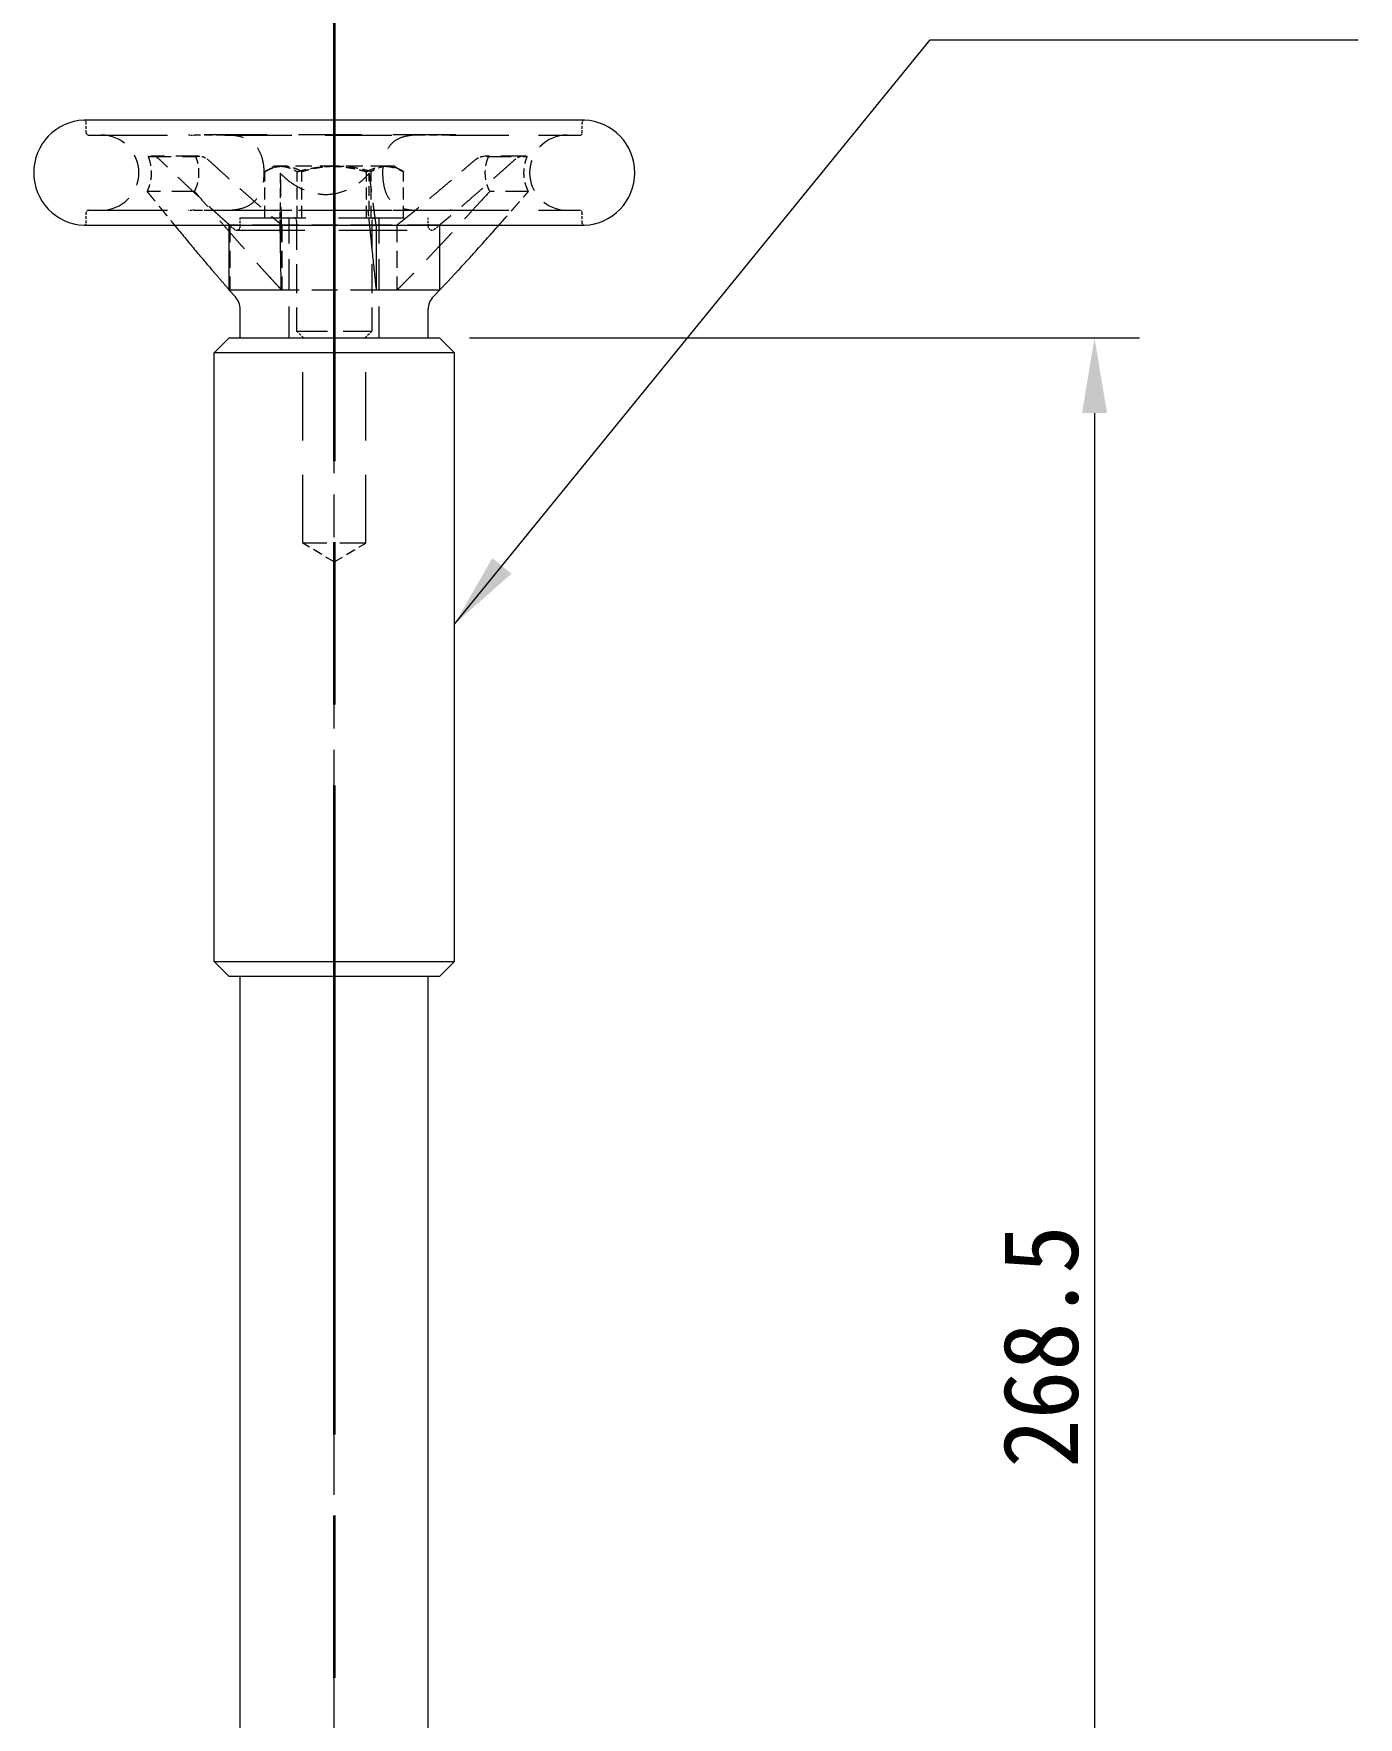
# Model space of a CAD drawing. Header units: millimetres. Extents: x -542 to 1656, y -836 to 1164.
# Drawn here: x 656.2 to 832.5, y 550.9 to 775 of the extents above; entities that cross this region are included whole.
import ezdxf

# ---------------------------------------------------------------- set-up
doc = ezdxf.new("R2010")
doc.units = ezdxf.units.MM
doc.header["$LTSCALE"] = 4
doc.linetypes.add('CHAIN', pattern=[0.3543, 0.2362, -0.0295, 0.0591, -0.0295])
doc.linetypes.add('HIDDEN', pattern=[9.525, 6.35, -3.175])
doc.layers.add('가는실선_A4', color=7, linetype='Continuous', lineweight=5)
doc.layers.add('굵은실선_A3', color=7, linetype='Continuous', lineweight=18)
for name, color, linetype, lineweight, true_color in [('가는실선중심선_A3', 1, 'Continuous', 5, 0xff0000), ('가는파선_A3', 7, 'HIDDEN', 13, 0x008000), ('굵은실선단면선_A3', 5, 'Continuous', 35, 0x0000ff)]:
    doc.layers.add(name, color=color, linetype=linetype, lineweight=lineweight, true_color=true_color)
doc.styles.add('치수문자_A3(2.5)', font='')
doc.styles.get('치수문자_A3(2.5)').set_extended_font_data('GulimChe')
doc.dimstyles.new('치수_A3(2.5)', dxfattribs={"dimscale": 4, "dimtxt": 2.5, "dimasz": 2.5, "dimexe": 1.5, "dimexo": 1, "dimgap": 0.5, "dimtad": 1, "dimtoh": 1, "dimdec": 1, "dimrnd": 1e-08, "dimdsep": 46, "dimtxsty": '치수문자_A3(2.5)', "dimcen": 0.09, "dimdle": 10, "dimclrd": 8, "dimclre": 8, "dimclrt": 7, "dimadec": 1, "dimazin": 2, "dimtfac": 0.8, "dimtmove": 0, "dimatfit": 3, "dimfxl": 1, "dimtolj": 1, "dimtzin": 0, "dimlwd": -1, "dimlwe": -1, "dimarcsym": 0})
doc.dimstyles.new('치수_A3(2.5)$7', dxfattribs={"dimscale": 4, "dimtxt": 2.5, "dimasz": 2.5, "dimexe": 1.5, "dimexo": 1, "dimgap": 0.5, "dimtad": 1, "dimtoh": 1, "dimdec": 1, "dimrnd": 1e-08, "dimdsep": 46, "dimtxsty": '치수문자_A3(2.5)', "dimcen": 0.09, "dimdle": 10, "dimclrd": 256, "dimclre": 8, "dimclrt": 7, "dimadec": 1, "dimazin": 2, "dimtfac": 0.8, "dimtmove": 0, "dimatfit": 3, "dimfxl": 1, "dimtolj": 1, "dimtzin": 0, "dimlwd": -1, "dimlwe": -1, "dimarcsym": 0})

# ---------------------------------------------------------------- blocks, each defined once
blk = doc.blocks.new('*D18')
at = {"layer": 'Defpoints', "color": 0, "transparency": 16777216}
for p in [(710.19, 734.48), (717.69, 465.98), (797.37, 465.98)]:
    blk.add_point(p, dxfattribs=at)
at = {"layer": '가는실선_A4', "color": 8, "transparency": 16777216}
for p, q in [((714.19, 734.48), (803.37, 734.48)), ((797.37, 724.48), (797.37, 475.98)), ((721.69, 465.98), (803.37, 465.98))]:
    blk.add_line(p, q, dxfattribs=at)
for points in [[(795.71, 724.48), (799.04, 724.48), (797.37, 734.48)], [(795.71, 475.98), (799.04, 475.98), (797.37, 465.98)]]:
    blk.add_solid(points, dxfattribs=at)
at = {"layer": '가는실선_A4', "color": 7, "transparency": 16777216, "insert": (790.25, 600.23), "char_height": 10, "attachment_point": 5, "rotation": 90, "style": '치수문자_A3(2.5)'}
blk.add_mtext('\\A1;268.5', dxfattribs=at)
blk = doc.blocks.new('2dTransSection0')
at = {"layer": '굵은실선단면선_A3', "linetype": 'CHAIN', "ltscale": 22.850067}
blk.add_line((174.048, 201.105), (174.048, 74.373), dxfattribs=at)

msp = doc.modelspace()

# ---------------------------------------------------------------- linework, layer by layer
at = {"layer": '가는실선중심선_A3', "linetype": 'CHAIN', "ltscale": 23.990969}
msp.add_line((696.19, 376.48), (696.19, 778.68), dxfattribs=at)
at = {"layer": '가는파선_A3', "ltscale": 0.01472}
for p, q in [((663.19, 761.76), (663.19, 763.19)), ((729.19, 761.76), (729.19, 763.19)), ((663.19, 749.76), (663.19, 751.2)), ((729.19, 749.76), (729.19, 751.2))]:
    msp.add_line(p, q, dxfattribs=at)
at = {"layer": '가는파선_A3', "ltscale": 0.414304}
for p, q in [((663.47, 761.48), (677.56, 761.48)), ((663.47, 751.48), (677.56, 751.48))]:
    msp.add_line(p, q, dxfattribs=at)
at = {"layer": '가는파선_A3', "ltscale": 0.3295}
for p, q in [((712.37, 761.53), (676.79, 761.53)), ((712.37, 751.43), (676.79, 751.43))]:
    msp.add_line(p, q, dxfattribs=at)
at = {"layer": '가는파선_A3', "ltscale": 0.042765}
for p, q in [((681.63, 761.48), (677.56, 761.48)), ((711.57, 761.48), (707.46, 761.48)), ((677.56, 751.48), (681.63, 751.48)), ((707.46, 751.48), (711.57, 751.48))]:
    msp.add_line(p, q, dxfattribs=at)
at = {"layer": '가는파선_A3', "ltscale": 0.350336}
for p, q in [((681.63, 761.48), (707.46, 761.48)), ((681.63, 751.48), (707.46, 751.48))]:
    msp.add_line(p, q, dxfattribs=at)
at = {"layer": '가는파선_A3', "ltscale": 0.309626}
for p, q in [((711.57, 761.48), (728.91, 761.48)), ((711.57, 751.48), (728.91, 751.48))]:
    msp.add_line(p, q, dxfattribs=at)
at = {"layer": '가는파선_A3', "ltscale": 0.119936}
for p, q in [((671.43, 758.62), (677.76, 758.62)), ((716.71, 758.62), (721.88, 758.62))]:
    msp.add_line(p, q, dxfattribs=at)
at = {"layer": '가는파선_A3', "ltscale": 0.120419}
for p, q in [((678.19, 758.68), (671.84, 758.68)), ((721.44, 758.68), (716.25, 758.68))]:
    msp.add_line(p, q, dxfattribs=at)
at = {"layer": '가는파선_A3', "ltscale": 0.0633}
for p, q in [((686.96, 750.48), (686.96, 756.61)), ((691.26, 750.48), (691.26, 756.61)), ((691.89, 750.48), (691.89, 756.61)), ((700.49, 750.48), (700.49, 756.61)), ((701.12, 750.48), (701.12, 756.61)), ((705.42, 750.48), (705.42, 756.61))]:
    msp.add_line(p, q, dxfattribs=at)
at = {"layer": '가는파선_A3', "ltscale": 0.012295}
for p, q in [((688.19, 757.33), (687.15, 756.73)), ((704.19, 757.33), (705.23, 756.73))]:
    msp.add_line(p, q, dxfattribs=at)
at = {"layer": '가는파선_A3', "ltscale": 0.046445}
msp.add_line((689.43, 757.33), (688.19, 757.33), dxfattribs=at)
at = {"layer": '가는파선_A3', "ltscale": 0.051343}
for p, q in [((689, 756.41), (689, 751.43)), ((700.86, 751.43), (700.86, 756.41))]:
    msp.add_line(p, q, dxfattribs=at)
at = {"layer": '가는파선_A3', "ltscale": 0.086469}
for p, q in [((696.51, 757.33), (689.43, 757.33)), ((703.27, 757.33), (696.51, 757.33))]:
    msp.add_line(p, q, dxfattribs=at)
at = {"layer": '가는파선_A3', "ltscale": 0.039923}
msp.add_line((704.19, 757.33), (703.27, 757.33), dxfattribs=at)
at = {"layer": '가는파선_A3', "ltscale": 0.11976}
for p, q in [((677.61, 753.99), (671.28, 753.99)), ((722.04, 753.99), (716.88, 753.99))]:
    msp.add_line(p, q, dxfattribs=at)
at = {"layer": '가는파선_A3', "ltscale": 0.150912}
msp.add_line((689.15, 749.5), (682.19, 749.5), dxfattribs=at)
at = {"layer": '가는파선_A3', "ltscale": 0.009025}
msp.add_line((682.87, 748.94), (682.19, 749.5), dxfattribs=at)
at = {"layer": '가는파선_A3', "ltscale": 3.54138e-05}
for p, q in [((682.19, 749.48), (682.19, 749.5)), ((701.77, 749.5), (701.77, 749.48)), ((710.19, 749.5), (710.19, 749.48))]:
    msp.add_line(p, q, dxfattribs=at)
at = {"layer": '가는파선_A3', "ltscale": 0.089463}
for p, q in [((682.28, 749.5), (682.28, 740.83)), ((689.15, 749.5), (689.15, 740.83)), ((689.23, 749.5), (689.23, 740.83)), ((704.52, 749.5), (704.52, 740.83))]:
    msp.add_line(p, q, dxfattribs=at)
at = {"layer": '가는파선_A3', "ltscale": 0.357311}
msp.add_line((683.19, 748.83), (709.19, 748.83), dxfattribs=at)
at = {"layer": '가는파선_A3', "ltscale": 0.343569}
msp.add_line((683.69, 750.48), (708.69, 750.48), dxfattribs=at)
at = {"layer": '가는파선_A3', "ltscale": 0.01182}
for p, q in [((683.69, 749.33), (683.69, 750.48)), ((708.69, 749.33), (708.69, 750.48))]:
    msp.add_line(p, q, dxfattribs=at)
at = {"layer": '가는파선_A3', "ltscale": 0.134504}
for p, q in [((701.77, 749.5), (689.23, 749.5)), ((701.77, 740.83), (689.23, 740.83))]:
    msp.add_line(p, q, dxfattribs=at)
at = {"layer": '가는파선_A3', "ltscale": 0.165234}
for p, q in [((690.19, 734.48), (690.19, 750.48)), ((702.19, 734.48), (702.19, 750.48))]:
    msp.add_line(p, q, dxfattribs=at)
at = {"layer": '가는파선_A3', "ltscale": 0.151591}
for p, q in [((691.19, 750.08), (691.19, 735.4)), ((701.19, 750.08), (701.19, 735.4))]:
    msp.add_line(p, q, dxfattribs=at)
at = {"layer": '가는파선_A3', "ltscale": 0.167319}
msp.add_line((710.19, 749.5), (701.77, 749.5), dxfattribs=at)
at = {"layer": '가는파선_A3', "ltscale": 0.010147}
msp.add_line((709.51, 748.94), (710.28, 749.57), dxfattribs=at)
at = {"layer": '가는파선_A3', "ltscale": 0.162216}
msp.add_line((691.19, 735.4), (701.19, 735.4), dxfattribs=at)
at = {"layer": '가는파선_A3', "ltscale": 0.013348}
for p, q in [((692.11, 734.48), (691.19, 735.4)), ((700.27, 734.48), (701.19, 735.4))]:
    msp.add_line(p, q, dxfattribs=at)
at = {"layer": '가는파선_A3', "ltscale": 0.358268}
for p, q in [((692, 707.18), (692, 734.48)), ((700.38, 707.18), (700.38, 734.48))]:
    msp.add_line(p, q, dxfattribs=at)
at = {"layer": '가는파선_A3', "ltscale": 0.135856}
msp.add_line((700.38, 707.18), (692, 707.18), dxfattribs=at)
at = {"layer": '가는파선_A3', "ltscale": 0.050387}
for q in [(692, 707.18), (700.38, 707.18)]:
    msp.add_line((696.19, 704.66), q, dxfattribs=at)
at = {"layer": '가는파선_A3', "ltscale": 0.004445}
for centre, start, end in [((662.91, 763.19), 0, 90), ((729.47, 763.19), 90, 180), ((663.47, 761.76), 180, 270), ((728.91, 761.76), 270, 0), ((663.47, 751.2), 90, 180), ((728.91, 751.2), 0, 90), ((662.91, 749.76), 270, 0), ((729.47, 749.76), 180, 270)]:
    msp.add_arc(centre, 0.28, start, end, dxfattribs=at)
at = {"layer": '가는파선_A3', "ltscale": 0.162216}
for centre, start, end in [((665.19, 756.48), 270, 90), ((727.19, 756.48), 90, 270)]:
    msp.add_arc(centre, 5, start, end, dxfattribs=at)
at = {"layer": '가는파선_A3', "ltscale": 0.003445}
for centre, start, end in [((683.19, 749.33), 230.6931, 270), ((709.19, 749.33), 270, 309.3069)]:
    msp.add_arc(centre, 0.5, start, end, dxfattribs=at)
at = {"layer": '가는파선_A3', "ltscale": 0.008016}
for centre, start, end in [((683.19, 749.33), 270, 0), ((709.19, 749.33), 180, 270)]:
    msp.add_arc(centre, 0.5, start, end, dxfattribs=at)
at = {"layer": '가는파선_A3', "ltscale": 0.006393}
for centre, start, end in [((690.79, 750.08), 0, 90), ((701.59, 750.08), 90, 180)]:
    msp.add_arc(centre, 0.4, start, end, dxfattribs=at)
at = {"layer": '가는파선_A3', "ltscale": 0.008607}
for points, knots in [([(676.79, 761.53), (676.96, 761.51), (677.13, 761.49), (677.39, 761.48), (677.47, 761.48), (677.56, 761.48)], [-0.70532778, -0.70532778, -0.70532778, -0.70532778, -0.66409177, -0.66409177, -0.64143132, -0.64143132, -0.64143132, -0.64143132]), ([(712.37, 751.43), (712.19, 751.45), (712.01, 751.46), (711.74, 751.48), (711.65, 751.48), (711.57, 751.48)], [-0.70532779, -0.70532779, -0.70532779, -0.70532779, -0.66409177, -0.66409177, -0.64143133, -0.64143133, -0.64143133, -0.64143133])]:
    msp.add_open_spline(points, degree=3, knots=knots, dxfattribs=at)
at = {"layer": '가는파선_A3', "ltscale": 0.185802}
for points, knots in [([(681.63, 751.48), (682.43, 751.48), (683.16, 751.55), (684.39, 751.88), (684.9, 752.12), (685.75, 752.81), (686.07, 753.23), (686.56, 754.25), (686.72, 754.82), (686.88, 756.04), (686.89, 756.67), (686.77, 757.88), (686.64, 758.44), (686.23, 759.45), (685.95, 759.88), (685.22, 760.62), (684.77, 760.9), (683.63, 761.32), (682.93, 761.44), (681.98, 761.48), (681.81, 761.48), (681.63, 761.48)], [-6.151856, -6.151856, -6.151856, -6.151856, -5.894008, -5.894008, -5.66732, -5.66732, -5.453285, -5.453285, -5.234245, -5.234245, -5.017044, -5.017044, -4.807906, -4.807906, -4.605127, -4.605127, -4.386948, -4.386948, -4.133196, -4.133196, -4.077087, -4.077087, -4.077087, -4.077087]), ([(707.46, 761.48), (707.46, 761.48), (707.45, 761.48), (706.65, 761.48), (705.93, 761.4), (704.78, 761.05), (704.31, 760.81), (703.56, 760.1), (703.29, 759.68), (702.87, 758.66), (702.74, 758.08), (702.61, 756.85), (702.61, 756.22), (702.72, 755.02), (702.83, 754.46), (703.19, 753.46), (703.44, 753.04), (704.1, 752.31), (704.53, 752.03), (705.6, 751.62), (706.27, 751.51), (707.18, 751.48), (707.32, 751.48), (707.46, 751.48)], [-2.741511, -2.741511, -2.741511, -2.741511, -2.739724, -2.739724, -2.476499, -2.476499, -2.25059, -2.25059, -2.0366, -2.0366, -1.817518, -1.817518, -1.600468, -1.600468, -1.391642, -1.391642, -1.188803, -1.188803, -0.969567, -0.969567, -0.7142, -0.7142, -0.666618, -0.666618, -0.666618, -0.666618])]:
    msp.add_open_spline(points, degree=3, knots=knots, dxfattribs=at)
at = {"layer": '가는파선_A3', "ltscale": 0.008607}
for points in [[(711.57, 761.48), (711.81, 761.48), (712.08, 761.5), (712.37, 761.53)], [(677.56, 751.48), (677.32, 751.48), (677.06, 751.46), (676.79, 751.43)]]:
    msp.add_open_spline(points, degree=3, dxfattribs=at)
at = {"layer": '가는파선_A3', "ltscale": 0.049835}
for points, knots in [([(671.43, 758.62), (671.46, 758.54), (671.5, 758.45), (671.62, 758.09), (671.7, 757.77), (671.81, 757.12), (671.84, 756.78), (671.84, 756.17), (671.81, 755.84), (671.7, 755.19), (671.62, 754.87), (671.46, 754.39), (671.38, 754.19), (671.28, 753.99)], [1.2895656, 1.2895656, 1.2895656, 1.2895656, 1.3169379, 1.3169379, 1.408545, 1.408545, 1.5001521, 1.5001521, 1.5917592, 1.5917592, 1.6833663, 1.6833663, 1.7469704, 1.7469704, 1.7469704, 1.7469704]), ([(677.61, 753.99), (677.71, 754.19), (677.79, 754.39), (677.97, 754.87), (678.05, 755.19), (678.17, 755.84), (678.19, 756.17), (678.19, 756.78), (678.17, 757.12), (678.05, 757.77), (677.97, 758.09), (677.83, 758.45), (677.8, 758.54), (677.76, 758.62)], [1.2533338, 1.2533338, 1.2533338, 1.2533338, 1.3169379, 1.3169379, 1.408545, 1.408545, 1.5001521, 1.5001521, 1.5917592, 1.5917592, 1.6833663, 1.6833663, 1.7107385, 1.7107385, 1.7107385, 1.7107385]), ([(716.71, 758.62), (716.67, 758.54), (716.64, 758.45), (716.49, 758.09), (716.4, 757.77), (716.28, 757.12), (716.25, 756.78), (716.25, 756.17), (716.28, 755.84), (716.4, 755.19), (716.49, 754.87), (716.68, 754.39), (716.77, 754.19), (716.88, 753.99)], [1.2895656, 1.2895656, 1.2895656, 1.2895656, 1.3169379, 1.3169379, 1.408545, 1.408545, 1.5001521, 1.5001521, 1.5917592, 1.5917592, 1.6833663, 1.6833663, 1.7469704, 1.7469704, 1.7469704, 1.7469704]), ([(722.04, 753.99), (721.94, 754.19), (721.85, 754.39), (721.67, 754.87), (721.58, 755.19), (721.47, 755.84), (721.44, 756.17), (721.44, 756.78), (721.47, 757.12), (721.58, 757.77), (721.67, 758.09), (721.81, 758.45), (721.84, 758.54), (721.88, 758.62)], [1.2533338, 1.2533338, 1.2533338, 1.2533338, 1.3169379, 1.3169379, 1.408545, 1.408545, 1.5001521, 1.5001521, 1.5917592, 1.5917592, 1.6833663, 1.6833663, 1.7107385, 1.7107385, 1.7107385, 1.7107385])]:
    msp.add_open_spline(points, degree=3, knots=knots, dxfattribs=at)
at = {"layer": '가는파선_A3', "ltscale": 0.021227}
for points, knots in [([(673.01, 758.18), (672.87, 758.32), (672.71, 758.43), (672.34, 758.61), (672.07, 758.68), (671.71, 758.68), (671.57, 758.66), (671.43, 758.62)], [-0.4779151, -0.4779151, -0.4779151, -0.4779151, -0.4168919, -0.4168919, -0.331364, -0.331364, -0.2838841, -0.2838841, -0.2838841, -0.2838841]), ([(677.76, 758.62), (677.91, 758.66), (678.06, 758.68), (678.44, 758.68), (678.73, 758.61), (679.12, 758.43), (679.29, 758.32), (679.44, 758.18)], [-1.0434145, -1.0434145, -1.0434145, -1.0434145, -0.9959347, -0.9959347, -0.9104067, -0.9104067, -0.8493835, -0.8493835, -0.8493835, -0.8493835]), ([(714.93, 758.18), (715.09, 758.32), (715.27, 758.43), (715.69, 758.61), (715.99, 758.68), (716.4, 758.68), (716.56, 758.66), (716.71, 758.62)], [-0.4779151, -0.4779151, -0.4779151, -0.4779151, -0.4168919, -0.4168919, -0.331364, -0.331364, -0.2838841, -0.2838841, -0.2838841, -0.2838841]), ([(721.88, 758.62), (721.73, 758.66), (721.58, 758.68), (721.19, 758.68), (720.9, 758.61), (720.5, 758.43), (720.32, 758.32), (720.18, 758.18)], [-1.0434145, -1.0434145, -1.0434145, -1.0434145, -0.9959347, -0.9959347, -0.9104067, -0.9104067, -0.8493835, -0.8493835, -0.8493835, -0.8493835])]:
    msp.add_open_spline(points, degree=3, knots=knots, dxfattribs=at)
at = {"layer": '가는파선_A3', "ltscale": 0.148173}
for points, weights in [([(682.28, 749.5), (678.92, 752.46), (673.01, 758.18)], [1.59670609946, 1.36075552595, 1.05817417645]), ([(679.44, 758.18), (685.68, 752.46), (689.23, 749.5)], [1.05817417709, 1.36075552678, 1.59670610043]), ([(704.52, 749.5), (708.29, 752.46), (714.93, 758.18)], [1.59670609946, 1.36075552595, 1.05817417645]), ([(720.18, 758.18), (713.81, 752.46), (710.19, 749.5)], [1.05817417709, 1.36075552678, 1.59670610043])]:
    msp.add_rational_spline(points, weights, degree=2, dxfattribs=at)
at = {"layer": '가는파선_A3', "ltscale": 0.048359}
for points, weights in [([(689.43, 757.33), (688.28, 757.33), (686.96, 756.61)], [1, 1.04314139574, 1.01001874936]), ([(686.96, 756.61), (688.11, 757.33), (689.11, 757.33)], [1.01001874936, 1.04314139574, 1]), ([(689.11, 757.33), (690.11, 757.33), (691.26, 756.61)], [1, 1.04314139574, 1.01001874936]), ([(691.89, 756.61), (690.57, 757.33), (689.43, 757.33)], [1.01001874936, 1.04314139574, 1]), ([(691.26, 756.61), (693.73, 757.33), (695.88, 757.33)], [1.01001874936, 1.04314139574, 1]), ([(696.51, 757.33), (694.36, 757.33), (691.89, 756.61)], [1, 1.04314139574, 1.01001874936]), ([(695.88, 757.33), (698.02, 757.33), (700.49, 756.61)], [1, 1.04314139574, 1.01001874936]), ([(701.12, 756.61), (698.65, 757.33), (696.51, 757.33)], [1.01001874936, 1.04314139574, 1]), ([(700.49, 756.61), (701.81, 757.33), (702.96, 757.33)], [1.01001874936, 1.04314139574, 1]), ([(703.27, 757.33), (702.27, 757.33), (701.12, 756.61)], [1, 1.04314139574, 1.01001874936]), ([(702.96, 757.33), (704.1, 757.33), (705.42, 756.61)], [1, 1.04314139574, 1.01001874936]), ([(705.42, 756.61), (704.27, 757.33), (703.27, 757.33)], [1.01001874936, 1.04314139574, 1])]:
    msp.add_rational_spline(points, weights, degree=2, dxfattribs=at)
at = {"layer": '가는파선_A3', "ltscale": 0.118443}
for points, weights in [([(689, 756.41), (689.09, 752.01), (689.15, 749.5)], [1.11571812279, 1.36630858841, 1.56753502487]), ([(701.77, 749.5), (701.42, 752.01), (700.86, 756.41)], [1.56753502487, 1.36630858839, 1.11571812275])]:
    msp.add_rational_spline(points, weights, degree=2, dxfattribs=at)
at = {"layer": '가는파선_A3', "ltscale": 0.152507}
msp.add_open_spline([(689, 756.41), (689.48, 755.91), (690.03, 755.45), (691.21, 754.66), (691.92, 754.27), (693.46, 753.74), (694.29, 753.59), (695.87, 753.59), (696.69, 753.74), (698.18, 754.27), (698.85, 754.66), (699.94, 755.45), (700.43, 755.91), (700.86, 756.41)], degree=3, knots=[0.417375, 0.417375, 0.417375, 0.417375, 0.65233, 0.65233, 0.889129, 0.889129, 1.125929, 1.125929, 1.362729, 1.362729, 1.599528, 1.599528, 1.834483, 1.834483, 1.834483, 1.834483], dxfattribs=at)
at = {"layer": '가는파선_A3', "ltscale": 0.065857}
for points, weights in [([(671.28, 753.99), (673.28, 751.52), (674.95, 749.48)], [1.04103075103, 1.05695514818, 1.06399392583]), ([(718.09, 749.48), (719.89, 751.52), (722.04, 753.99)], [1.06399392592, 1.05695514828, 1.04103075114])]:
    msp.add_rational_spline(points, weights, degree=2, dxfattribs=at)
at = {"layer": '가는파선_A3', "ltscale": 0.195157}
for points, weights in [([(689.23, 740.83), (685.23, 745.06), (677.61, 753.99)], [1.03499988376, 1.10097971151, 1.04103075114]), ([(716.88, 753.99), (708.77, 745.06), (704.52, 740.83)], [1.04103075103, 1.10097971144, 1.03499988374])]:
    msp.add_rational_spline(points, weights, degree=2, dxfattribs=at)
at = {"layer": '가는파선_A3', "ltscale": 0.028404}
for points, weights in [([(689, 749.48), (688.99, 750.41), (688.97, 751.43)], [1.05147743437, 1.04750581007, 1.04170269539]), ([(700.67, 751.43), (700.78, 750.41), (700.87, 749.48)], [1.04170269539, 1.04750581007, 1.05147743437])]:
    msp.add_rational_spline(points, weights, degree=2, dxfattribs=at)
at = {"layer": '가는파선_A3', "ltscale": 0.001447}
msp.add_rational_spline([(682.19, 740.93), (682.24, 740.88), (682.28, 740.83)], [1.03645325105, 1.03573437, 1.03499988374], degree=2, dxfattribs=at)
at = {"layer": '굵은실선_A3'}
for p, q in [((729.47, 763.47), (662.91, 763.47)), ((662.91, 749.48), (729.47, 749.48)), ((682.19, 740.83), (682.19, 749.48)), ((701.77, 749.48), (701.77, 740.83)), ((710.19, 749.48), (710.19, 740.83)), ((689.15, 740.83), (682.19, 740.83)), ((682.99, 740), (682.19, 740.83)), ((710.19, 740.83), (701.77, 740.83)), ((709.39, 740), (710.28, 740.92)), ((683.69, 734.48), (683.69, 738.26)), ((708.69, 734.48), (708.69, 738.26)), ((682.19, 734.48), (680.19, 732.48)), ((682.19, 734.48), (710.19, 734.48)), ((710.19, 734.48), (712.19, 732.48)), ((712.19, 732.48), (680.19, 732.48)), ((680.19, 651.48), (680.19, 732.48)), ((712.19, 651.48), (712.19, 732.48)), ((680.19, 651.48), (712.19, 651.48)), ((682.19, 649.48), (680.19, 651.48)), ((710.19, 649.48), (712.19, 651.48)), ((710.19, 649.48), (682.19, 649.48)), ((683.69, 465.98), (683.69, 649.48)), ((708.69, 465.98), (708.69, 649.48))]:
    msp.add_line(p, q, dxfattribs=at)
for centre, radius, start, end in [((663.19, 756.48), 7, 92.388, 267.612), ((662.91, 763.19), 0.28, 90, 92.388), ((729.47, 763.19), 0.28, 87.612, 90), ((729.19, 756.48), 7, 272.388, 87.612), ((662.91, 749.76), 0.28, 267.612, 270), ((729.47, 749.76), 0.28, 270, 272.388), ((681.19, 738.26), 2.5, 0, 43.8881), ((711.19, 738.26), 2.5, 136.1119, 180)]:
    msp.add_arc(centre, radius, start, end, dxfattribs=at)
for points, weights in [([(674.95, 749.48), (679.39, 744.07), (682.19, 740.93)], [1.06399392583, 1.08315834227, 1.03645325105]), ([(689.15, 740.83), (689.09, 743.99), (689, 749.48)], [1.03218066004, 1.07559386588, 1.05147743437]), ([(700.87, 749.48), (701.43, 743.99), (701.77, 740.83)], [1.05147743437, 1.07559386588, 1.03218066004]), ([(710.19, 740.83), (713.24, 743.99), (718.09, 749.48)], [1.03499988376, 1.08345331949, 1.06399392592])]:
    msp.add_rational_spline(points, weights, degree=2, dxfattribs=at)

# ---------------------------------------------------------------- block references
at = {"layer": '굵은실선단면선_A3', "xscale": 4, "yscale": 4, "zscale": 4}
msp.add_blockref('2dTransSection0', (0, 0), dxfattribs=at)

# ---------------------------------------------------------------- dimensions: what is measured, and where the dimension line sits
at = {"layer": '가는실선_A4', "color": 8, "true_color": 0x808080}
dim = msp.add_linear_dim(base=(797.37, 465.98), p1=(710.19, 734.48), p2=(717.69, 465.98), angle=90, dimstyle='치수_A3(2.5)', override={"dimgap": 0.5, "dimtoh": 0, "dimdec": 1, "dimtol": 0, "dimlim": 0, "dimtp": 0, "dimtm": 0, "dimtdec": 2, "dimtofl": 0, "dimatfit": 1}, dxfattribs=at)
dim.commit()
dim.dimension.update_dxf_attribs({"geometry": '*D18', "text_midpoint": (797.37, 600.23), "dimtype": 160})

# ---------------------------------------------------------------- leaders
at = {"layer": '가는실선_A4', "annotation_type": 0, "has_hookline": 1, "hookline_direction": 0, "text_width": 46.97}
msp.add_leader([(712.19, 696.38), (775.51, 774.15), (785.51, 774.15)], dimstyle='치수_A3(2.5)$7', override={"dimgap": 0, "dimtad": 1}, dxfattribs=at)

doc.saveas('drawing.dxf')
